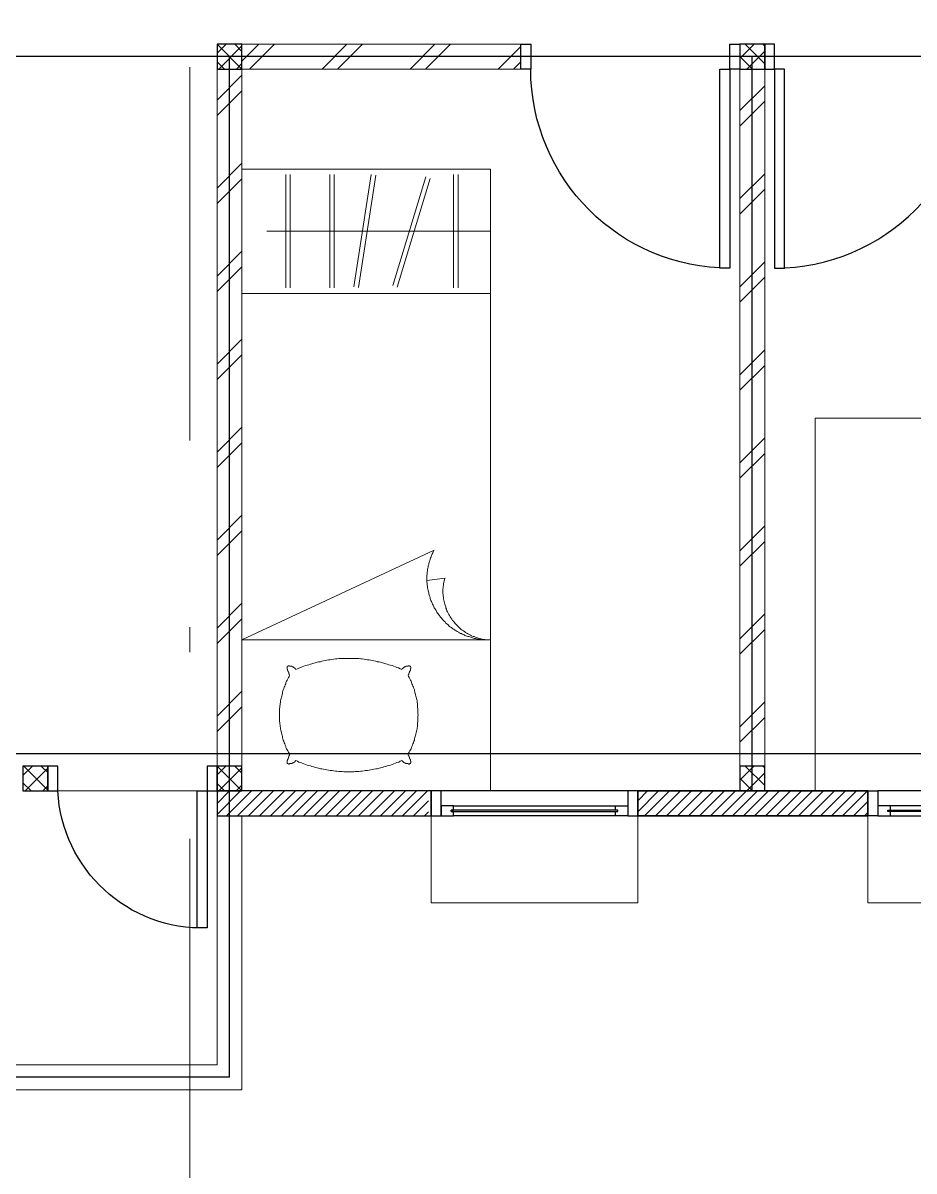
# Model space of a CAD drawing. Header units: millimetres. Extents: x -324 to 75, y -297 to 70.
# Drawn here: x -53.336 to -49.756, y -3.801 to 0.811 of the extents above; entities that cross this region are included whole.
import ezdxf

# ---------------------------------------------------------------- set-up
doc = ezdxf.new("R2010")
doc.units = ezdxf.units.MM
doc.linetypes.add('DASHDOT', pattern=[1, 0.5, -0.25, 0, -0.25])
doc.layers.get('defpoints').update_dxf_attribs({"color": 1})
for name, color, linetype, lineweight in [('ars', 11, 'Continuous', 0), ('ars @ 1', 11, 'Continuous', 0), ('KOL', 1, 'Continuous', 30), ('KOLOM', 4, 'Continuous', 9), ('lan', 7, 'Continuous', 15), ('NOT', 7, 'Continuous', 20), ('tem', 5, 'Continuous', 20)]:
    doc.layers.add(name, color=color, linetype=linetype, lineweight=lineweight)
doc.layers.add('as', color=1, linetype='Continuous', plot=False)
doc.layers.add('Kusen', color=30, linetype='Continuous')
pattern_1 = [(225, (-499.568732, 382.57413), (0.0220970869, -0.0220970869), [])]

# ---------------------------------------------------------------- blocks, each defined once
blk = doc.blocks.new('T. J1')
at = {"layer": 'Kusen'}
for p, q in [((-0.7188, 0.1), (-0.0688, 0.1)), ((0.7212, 0.1), (0.0712, 0.1)), ((-0.0688, 0.06), (-0.7188, 0.06)), ((0.0712, 0.06), (0.7212, 0.06)), ((-0.0188, 0), (-0.7688, 0)), ((0.0212, 0), (0.7712, 0))]:
    blk.add_line(p, q, dxfattribs=at)
for points in [[(-0.8088, 0), (-0.7688, 0), (-0.7688, 0.1), (-0.8088, 0.1)], [(-0.0188, 0), (0.0212, 0), (0.0212, 0.1), (-0.0188, 0.1)], [(0.8112, 0), (0.7712, 0), (0.7712, 0.1), (0.8112, 0.1)]]:
    blk.add_lwpolyline(points, close=True, dxfattribs=at)
for points in [[(-0.7188, 0.0775), (-0.7188, 0.06), (-0.7688, 0.06), (-0.7688, 0.1), (-0.7188, 0.1), (-0.7188, 0.0825), (-0.7288, 0.0825), (-0.7288, 0.0775), (-0.7188, 0.0775)], [(-0.0688, 0.0775), (-0.0688, 0.06), (-0.0188, 0.06), (-0.0188, 0.1), (-0.0688, 0.1), (-0.0688, 0.0825), (-0.0588, 0.0825), (-0.0588, 0.0775), (-0.0688, 0.0775)], [(0.0712, 0.0775), (0.0712, 0.06), (0.0212, 0.06), (0.0212, 0.1), (0.0712, 0.1), (0.0712, 0.0825), (0.0612, 0.0825), (0.0612, 0.0775), (0.0712, 0.0775)], [(0.7212, 0.0775), (0.7212, 0.06), (0.7712, 0.06), (0.7712, 0.1), (0.7212, 0.1), (0.7212, 0.0825), (0.7312, 0.0825), (0.7312, 0.0775), (0.7212, 0.0775)]]:
    blk.add_lwpolyline(points, dxfattribs=at)
at = {"layer": 'Kusen', "color": 141}
for points in [[(-0.7288, 0.0775), (-0.0588, 0.0775), (-0.0588, 0.0825), (-0.7288, 0.0825)], [(0.7312, 0.0775), (0.0612, 0.0775), (0.0612, 0.0825), (0.7312, 0.0825)]]:
    blk.add_lwpolyline(points, close=True, dxfattribs=at)
blk = doc.blocks.new('T. J2')
at = {"layer": 'Kusen'}
for p, q in [((-0.3692, 0.1), (0.2808, 0.1)), ((0.2808, 0.06), (-0.3692, 0.06)), ((-0.4192, 0), (0.3308, 0))]:
    blk.add_line(p, q, dxfattribs=at)
for points in [[(-0.4592, 0), (-0.4192, 0), (-0.4192, 0.1), (-0.4592, 0.1)], [(0.3308, 0), (0.3708, 0), (0.3708, 0.1), (0.3308, 0.1)]]:
    blk.add_lwpolyline(points, close=True, dxfattribs=at)
for points in [[(-0.3692, 0.0775), (-0.3692, 0.06), (-0.4192, 0.06), (-0.4192, 0.1), (-0.3692, 0.1), (-0.3692, 0.0825), (-0.3792, 0.0825), (-0.3792, 0.0775), (-0.3692, 0.0775)], [(0.2808, 0.0775), (0.2808, 0.06), (0.3308, 0.06), (0.3308, 0.1), (0.2808, 0.1), (0.2808, 0.0825), (0.2908, 0.0825), (0.2908, 0.0775), (0.2808, 0.0775)]]:
    blk.add_lwpolyline(points, dxfattribs=at)
at = {"layer": 'Kusen', "color": 141}
blk.add_lwpolyline([(-0.3792, 0.0775), (0.2908, 0.0775), (0.2908, 0.0825), (-0.3792, 0.0825)], close=True, dxfattribs=at)
blk = doc.blocks.new('P.80')
at = {"layer": 'Kusen'}
for points in [[(-69.8094, -74.8368), (-69.7694, -74.8368), (-69.7694, -74.0368), (-69.8094, -74.0368)], [(-70.6094, -74.9368), (-70.5694, -74.9368), (-70.5694, -74.8368), (-70.6094, -74.8368)], [(-69.7694, -74.9368), (-69.7294, -74.9368), (-69.7294, -74.8368), (-69.7694, -74.8368)]]:
    blk.add_lwpolyline(points, close=True, dxfattribs=at)
blk.add_arc((-69.7694, -74.8368), 0.8, 90, 180, dxfattribs=at)
blk = doc.blocks.new('K 10.10')
at = {"layer": 'ars'}
h = blk.add_hatch(dxfattribs=at)
h.set_pattern_fill('_USER', color=256, scale=0.05, angle=45, double=1, pattern_type=0)
h.set_pattern_definition([(45, (0, 0), (-0.035355339, 0.035355339), []), (135, (0, 0), (-0.035355339, -0.035355339), [])])
h.paths.add_polyline_path([(1560.5383, 1380.4069), (1560.6383, 1380.4069), (1560.6383, 1380.5069), (1560.5383, 1380.5069)])
at = {"layer": 'KOL'}
blk.add_lwpolyline([(1560.5383, 1380.4069), (1560.6383, 1380.4069), (1560.6383, 1380.5069), (1560.5383, 1380.5069)], close=True, dxfattribs=at)
blk = doc.blocks.new('P.60')
at = {"layer": 'Kusen'}
for points in [[(1472.8348, 997.5354), (1472.8748, 997.5354), (1472.8748, 997.4354), (1472.8348, 997.4354)], [(1473.4748, 997.5354), (1473.5148, 997.5354), (1473.5148, 997.4354), (1473.4748, 997.4354)], [(1472.8748, 996.8854), (1472.9148, 996.8854), (1472.9148, 997.4354), (1472.8748, 997.4354)]]:
    blk.add_lwpolyline(points, close=True, dxfattribs=at)
blk.add_arc((1472.8948, 997.4658), 0.5808, 268.0266, 356.9943, dxfattribs=at)
blk = doc.blocks.new('BED2')
blk.add_lwpolyline([(-0.4994, 1.9988), (0.4994, 1.9988), (0.4994, 0), (-0.4994, 0)], close=True)
for points in [[(0.4994, 1.9988), (0.4994, 0)], [(-0.1435, 1.8765), (-0.1435, 1.8765), (-0.1435, 1.8765), (-0.1447, 1.8765), (-0.1447, 1.8777), (-0.1447, 1.8789), (-0.1471, 1.8789), (-0.1471, 1.8814), (-0.1495, 1.8814), (-0.1495, 1.8826), (-0.1495, 1.8826), (-0.1495, 1.8838), (-0.1519, 1.8838), (-0.1519, 1.8862), (-0.1556, 1.8862), (-0.1556, 1.8874), (-0.158, 1.8874), (-0.158, 1.8886), (-0.1592, 1.8886), (-0.1592, 1.8886), (-0.1689, 1.8886), (-0.1689, 1.8898), (-0.1701, 1.8898), (-0.1701, 1.891), (-0.1737, 1.891), (-0.1737, 1.8898), (-0.1737, 1.8898), (-0.1737, 1.8886), (-0.1774, 1.8886), (-0.1774, 1.8886), (-0.1774, 1.8886), (-0.1774, 1.8862), (-0.1786, 1.8862), (-0.1786, 1.8789), (-0.1774, 1.8789), (-0.1774, 1.8765), (-0.1774, 1.8765), (-0.1774, 1.8729), (-0.1762, 1.8729), (-0.1762, 1.8705), (-0.1749, 1.8705), (-0.1749, 1.868), (-0.1737, 1.868), (-0.1737, 1.8668), (-0.1737, 1.8668), (-0.1737, 1.8632), (-0.1725, 1.8632), (-0.1725, 1.8608), (-0.1713, 1.8608), (-0.1713, 1.8571), (-0.1713, 1.8571), (-0.1713, 1.8559), (-0.1701, 1.8559), (-0.1701, 1.8547), (-0.1689, 1.8547), (-0.1689, 1.8523), (-0.1677, 1.8523)], [(0.2827, 1.8765), (0.2766, 1.8789), (0.2706, 1.8826), (0.2633, 1.885), (0.2573, 1.8874), (0.2512, 1.8898), (0.2439, 1.8923), (0.2379, 1.8947), (0.2306, 1.8959), (0.2246, 1.8983), (0.2185, 1.9007), (0.2113, 1.9019), (0.2052, 1.9044), (0.1979, 1.9056), (0.1919, 1.9068), (0.1846, 1.9092), (0.1786, 1.9104), (0.1713, 1.9116), (0.1653, 1.9128), (0.158, 1.914), (0.1519, 1.9153), (0.1447, 1.9165), (0.1374, 1.9165), (0.1314, 1.9177), (0.1241, 1.9189), (0.118, 1.9189), (0.1108, 1.9201), (0.1047, 1.9201), (0.0975, 1.9201), (0.0902, 1.9213), (0.0841, 1.9213), (0.0769, 1.9213), (0.0708, 1.9213), (0.0636, 1.9213), (0.0563, 1.9213), (0.0502, 1.9213), (0.043, 1.9201), (0.0369, 1.9201), (0.0297, 1.9201), (0.0224, 1.9189), (0.0163, 1.9189), (0.0091, 1.9177), (0.003, 1.9165), (-0.0042, 1.9165), (-0.0115, 1.9153), (-0.0176, 1.914), (-0.0248, 1.9128), (-0.0309, 1.9116), (-0.0381, 1.9104), (-0.0442, 1.9092), (-0.0515, 1.9068), (-0.0575, 1.9056), (-0.0648, 1.9044), (-0.0708, 1.9019), (-0.0781, 1.9007), (-0.0841, 1.8983), (-0.0902, 1.8959), (-0.0975, 1.8947), (-0.1035, 1.8923), (-0.1108, 1.8898), (-0.1168, 1.8874), (-0.1229, 1.885), (-0.1301, 1.8826), (-0.1362, 1.8789), (-0.1423, 1.8765)], [(0.3081, 1.8523), (0.3081, 1.8523), (0.3081, 1.8547), (0.3093, 1.8547), (0.3093, 1.8559), (0.3105, 1.8559), (0.3105, 1.8571), (0.3117, 1.8571), (0.3117, 1.8608), (0.3117, 1.8608), (0.3117, 1.8632), (0.313, 1.8632), (0.313, 1.8668), (0.3142, 1.8668), (0.3142, 1.868), (0.3142, 1.868), (0.3142, 1.8705), (0.3154, 1.8705), (0.3154, 1.8729), (0.3166, 1.8729), (0.3166, 1.8765), (0.3178, 1.8765), (0.3178, 1.8789), (0.3178, 1.8789), (0.3178, 1.8862), (0.3178, 1.8862), (0.3178, 1.8886), (0.3166, 1.8886), (0.3166, 1.8886), (0.3142, 1.8886), (0.3142, 1.8898), (0.313, 1.8898), (0.313, 1.891), (0.3093, 1.891), (0.3093, 1.8898), (0.3081, 1.8898), (0.3081, 1.8886), (0.2996, 1.8886), (0.2996, 1.8886), (0.2972, 1.8886), (0.2972, 1.8874), (0.296, 1.8874), (0.296, 1.8862), (0.2924, 1.8862), (0.2924, 1.8838), (0.29, 1.8838), (0.29, 1.8826), (0.2887, 1.8826), (0.2887, 1.8814), (0.2863, 1.8814), (0.2863, 1.8789), (0.2851, 1.8789), (0.2851, 1.8777), (0.2839, 1.8777), (0.2839, 1.8765), (0.2839, 1.8765), (0.2839, 1.8765), (0.2827, 1.8765)], [(-0.1677, 1.8523), (-0.1701, 1.8475), (-0.1725, 1.8426), (-0.1749, 1.8378), (-0.1774, 1.8329), (-0.1798, 1.8293), (-0.1822, 1.8245), (-0.1834, 1.8196), (-0.1858, 1.8148), (-0.187, 1.8099), (-0.1895, 1.8051), (-0.1907, 1.799), (-0.1931, 1.7942), (-0.1943, 1.7893), (-0.1955, 1.7845), (-0.1967, 1.7797), (-0.1979, 1.7748), (-0.1992, 1.77), (-0.2004, 1.7651), (-0.2016, 1.7591), (-0.2028, 1.7542), (-0.204, 1.7494), (-0.204, 1.7446), (-0.2052, 1.7397), (-0.2052, 1.7349), (-0.2064, 1.7288), (-0.2064, 1.724), (-0.2076, 1.7191), (-0.2076, 1.7143), (-0.2076, 1.7082), (-0.2076, 1.7034), (-0.2076, 1.6985), (-0.2088, 1.6937), (-0.2076, 1.6877), (-0.2076, 1.6828), (-0.2076, 1.678), (-0.2076, 1.6731), (-0.2076, 1.6683), (-0.2064, 1.6622), (-0.2064, 1.6574), (-0.2052, 1.6525), (-0.2052, 1.6477), (-0.204, 1.6429), (-0.204, 1.6368), (-0.2028, 1.632), (-0.2016, 1.6271), (-0.2004, 1.6223), (-0.1992, 1.6174), (-0.1979, 1.6126), (-0.1967, 1.6065), (-0.1955, 1.6017), (-0.1943, 1.5969), (-0.1931, 1.592), (-0.1907, 1.5872), (-0.1895, 1.5823), (-0.187, 1.5775), (-0.1858, 1.5726), (-0.1834, 1.5678), (-0.1822, 1.563), (-0.1798, 1.5581), (-0.1774, 1.5533), (-0.1749, 1.5484), (-0.1725, 1.5436), (-0.1701, 1.5387), (-0.1677, 1.5339)], [(0.3081, 1.5339), (0.3105, 1.5387), (0.313, 1.5436), (0.3154, 1.5484), (0.3178, 1.5533), (0.3202, 1.5581), (0.3226, 1.563), (0.3238, 1.5678), (0.3263, 1.5726), (0.3275, 1.5775), (0.3299, 1.5823), (0.3311, 1.5872), (0.3335, 1.592), (0.3347, 1.5969), (0.336, 1.6017), (0.3372, 1.6065), (0.3384, 1.6126), (0.3396, 1.6174), (0.3408, 1.6223), (0.342, 1.6271), (0.3432, 1.632), (0.3444, 1.6368), (0.3444, 1.6429), (0.3456, 1.6477), (0.3456, 1.6525), (0.3469, 1.6574), (0.3469, 1.6622), (0.3481, 1.6683), (0.3481, 1.6731), (0.3481, 1.678), (0.3481, 1.6828), (0.3493, 1.6889), (0.3493, 1.6937), (0.3493, 1.6985), (0.3481, 1.7034), (0.3481, 1.7082), (0.3481, 1.7143), (0.3481, 1.7191), (0.3469, 1.724), (0.3469, 1.7288), (0.3456, 1.7349), (0.3456, 1.7397), (0.3444, 1.7446), (0.3444, 1.7494), (0.3432, 1.7542), (0.342, 1.7591), (0.3408, 1.7651), (0.3396, 1.77), (0.3384, 1.7748), (0.3372, 1.7797), (0.336, 1.7845), (0.3347, 1.7893), (0.3335, 1.7942), (0.3311, 1.799), (0.3299, 1.8051), (0.3275, 1.8099), (0.3263, 1.8148), (0.3238, 1.8196), (0.3226, 1.8245), (0.3202, 1.8293), (0.3178, 1.8329), (0.3154, 1.8378), (0.313, 1.8426), (0.3105, 1.8475), (0.3081, 1.8523)], [(-0.1677, 1.5339), (-0.1689, 1.5339), (-0.1689, 1.5327), (-0.1701, 1.5327), (-0.1701, 1.5303), (-0.1713, 1.5303), (-0.1713, 1.5278), (-0.1713, 1.5278), (-0.1713, 1.5254), (-0.1725, 1.5254), (-0.1725, 1.523), (-0.1737, 1.523), (-0.1737, 1.5206), (-0.1737, 1.5206), (-0.1737, 1.5182), (-0.1749, 1.5182), (-0.1749, 1.5169), (-0.1762, 1.5169), (-0.1762, 1.5145), (-0.1774, 1.5145), (-0.1774, 1.5097), (-0.1774, 1.5097), (-0.1774, 1.5073), (-0.1786, 1.5073), (-0.1786, 1.5), (-0.1774, 1.5), (-0.1774, 1.4988), (-0.1774, 1.4988), (-0.1774, 1.4976), (-0.1737, 1.4976), (-0.1737, 1.4964), (-0.1737, 1.4964), (-0.1737, 1.4964), (-0.1701, 1.4964), (-0.1701, 1.4964), (-0.1689, 1.4964), (-0.1689, 1.4976), (-0.1592, 1.4976), (-0.1592, 1.4988), (-0.158, 1.4988), (-0.158, 1.5), (-0.1556, 1.5), (-0.1556, 1.5), (-0.1519, 1.5), (-0.1519, 1.5024), (-0.1495, 1.5024), (-0.1495, 1.5048), (-0.1495, 1.5048), (-0.1495, 1.5061), (-0.1471, 1.5061), (-0.1471, 1.5073), (-0.1447, 1.5073), (-0.1447, 1.5085), (-0.1447, 1.5085), (-0.1435, 1.5085), (-0.1435, 1.5097), (-0.1435, 1.5097)], [(0.2839, 1.5097), (0.2839, 1.5085), (0.2839, 1.5085), (0.2839, 1.5085), (0.2851, 1.5085), (0.2851, 1.5073), (0.2863, 1.5073), (0.2863, 1.5061), (0.2887, 1.5061), (0.2887, 1.5048), (0.29, 1.5048), (0.29, 1.5024), (0.2924, 1.5024), (0.2924, 1.5), (0.296, 1.5), (0.296, 1.5), (0.2972, 1.5), (0.2972, 1.4988), (0.2996, 1.4988), (0.2996, 1.4976), (0.3081, 1.4976), (0.3081, 1.4964), (0.3093, 1.4964), (0.3093, 1.4964), (0.313, 1.4964), (0.313, 1.4964), (0.3142, 1.4964), (0.3142, 1.4976), (0.3166, 1.4976), (0.3166, 1.4988), (0.3178, 1.4988), (0.3178, 1.5), (0.3178, 1.5), (0.3178, 1.5073), (0.3178, 1.5073), (0.3178, 1.5097), (0.3166, 1.5097), (0.3166, 1.5145), (0.3154, 1.5145), (0.3154, 1.5169), (0.3142, 1.5169), (0.3142, 1.5182), (0.3142, 1.5182), (0.3142, 1.5206), (0.313, 1.5206), (0.313, 1.523), (0.3117, 1.523), (0.3117, 1.5254), (0.3117, 1.5254), (0.3117, 1.5278), (0.3105, 1.5278), (0.3105, 1.5303), (0.3093, 1.5303), (0.3093, 1.5327), (0.3081, 1.5327), (0.3081, 1.5339), (0.3081, 1.5339)], [(-0.1423, 1.5109), (-0.1362, 1.5085), (-0.1289, 1.5048), (-0.1229, 1.5024), (-0.1168, 1.5), (-0.1108, 1.4976), (-0.1035, 1.4952), (-0.0975, 1.4939), (-0.0902, 1.4915), (-0.0841, 1.4891), (-0.0781, 1.4879), (-0.0708, 1.4855), (-0.0648, 1.4843), (-0.0575, 1.4818), (-0.0515, 1.4806), (-0.0442, 1.4794), (-0.0381, 1.477), (-0.0309, 1.4758), (-0.0248, 1.4746), (-0.0176, 1.4734), (-0.0115, 1.4722), (-0.0042, 1.4722), (0.003, 1.4709), (0.0091, 1.4697), (0.0163, 1.4685), (0.0224, 1.4685), (0.0297, 1.4673), (0.0369, 1.4673), (0.043, 1.4673), (0.0502, 1.4661), (0.0563, 1.4661), (0.0636, 1.4661), (0.0708, 1.4661), (0.0769, 1.4661), (0.0841, 1.4661), (0.0902, 1.4661), (0.0975, 1.4673), (0.1047, 1.4673), (0.1108, 1.4673), (0.118, 1.4685), (0.1241, 1.4685), (0.1314, 1.4697), (0.1386, 1.4709), (0.1447, 1.4722), (0.1519, 1.4722), (0.158, 1.4734), (0.1653, 1.4746), (0.1713, 1.4758), (0.1786, 1.477), (0.1846, 1.4794), (0.1919, 1.4806), (0.1979, 1.4818), (0.2052, 1.4843), (0.2113, 1.4855), (0.2185, 1.4879), (0.2246, 1.4891), (0.2306, 1.4915), (0.2379, 1.4939), (0.2439, 1.4952), (0.2512, 1.4976), (0.2573, 1.5), (0.2633, 1.5024), (0.2706, 1.5061), (0.2766, 1.5085), (0.2827, 1.5109)], [(0.2827, 1.5097), (0.2839, 1.5097)], [(-0.3154, 1.1441), (-0.3142, 1.1501), (-0.313, 1.155), (-0.3117, 1.161), (-0.3105, 1.1659), (-0.3105, 1.1719), (-0.3093, 1.1768), (-0.3093, 1.1828), (-0.3081, 1.1877), (-0.3081, 1.1937), (-0.3081, 1.1998), (-0.3081, 1.2046), (-0.3093, 1.2107), (-0.3093, 1.2155), (-0.3105, 1.2215), (-0.3105, 1.2264), (-0.3117, 1.2324), (-0.313, 1.2373), (-0.3142, 1.2433), (-0.3154, 1.2482), (-0.3166, 1.253), (-0.319, 1.2591), (-0.3202, 1.2639), (-0.3226, 1.2688), (-0.3238, 1.2748), (-0.3263, 1.2797), (-0.3287, 1.2845), (-0.3311, 1.2893), (-0.3347, 1.2942), (-0.3372, 1.299), (-0.3396, 1.3039), (-0.3432, 1.3087), (-0.3469, 1.3136), (-0.3505, 1.3172), (-0.3541, 1.322), (-0.3577, 1.3257), (-0.3614, 1.3305), (-0.365, 1.3341), (-0.3686, 1.3378), (-0.3735, 1.3426), (-0.3771, 1.3462), (-0.3808, 1.3499), (-0.3856, 1.3523), (-0.3904, 1.3559), (-0.3953, 1.3596), (-0.3989, 1.362), (-0.4038, 1.3644), (-0.4086, 1.368), (-0.4134, 1.3705), (-0.4183, 1.3729), (-0.4231, 1.3753), (-0.4292, 1.3777), (-0.434, 1.3789), (-0.4389, 1.3814), (-0.4437, 1.3826), (-0.4498, 1.385), (-0.4546, 1.3862), (-0.4607, 1.3874), (-0.4655, 1.3886), (-0.4715, 1.3898), (-0.4764, 1.3898), (-0.4824, 1.391), (-0.4873, 1.391), (-0.4933, 1.3923), (-0.4994, 1.3923)], [(-0.2718, 1.0315), (-0.2706, 1.0351), (-0.2682, 1.0387), (-0.2669, 1.0424), (-0.2645, 1.046), (-0.2633, 1.0496), (-0.2621, 1.0533), (-0.2609, 1.0581), (-0.2585, 1.0617), (-0.2573, 1.0654), (-0.2561, 1.069), (-0.2548, 1.0726), (-0.2536, 1.0763), (-0.2524, 1.0811), (-0.2512, 1.0847), (-0.2512, 1.0884), (-0.25, 1.092), (-0.2488, 1.0956), (-0.2488, 1.1005), (-0.2476, 1.1041), (-0.2464, 1.1077), (-0.2464, 1.1114), (-0.2464, 1.1162), (-0.2452, 1.1199), (-0.2452, 1.1235), (-0.2452, 1.1283), (-0.2439, 1.132), (-0.2439, 1.1356), (-0.2439, 1.1392), (-0.2439, 1.1441), (-0.2439, 1.1477), (-0.2439, 1.1513), (-0.2439, 1.1562), (-0.2439, 1.1598), (-0.2452, 1.1634), (-0.2452, 1.1671), (-0.2452, 1.1719), (-0.2464, 1.1755), (-0.2464, 1.1792), (-0.2464, 1.1828), (-0.2476, 1.1877), (-0.2488, 1.1913), (-0.2488, 1.1949), (-0.25, 1.1985), (-0.2512, 1.2034), (-0.2512, 1.207), (-0.2524, 1.2107), (-0.2536, 1.2143), (-0.2548, 1.2179), (-0.2561, 1.2228), (-0.2573, 1.2264), (-0.2585, 1.23), (-0.2597, 1.2337), (-0.2621, 1.2373), (-0.2633, 1.2409), (-0.2645, 1.2446), (-0.2657, 1.2482), (-0.2682, 1.2518), (-0.2694, 1.2554), (-0.2718, 1.2591), (-0.273, 1.2627), (-0.2754, 1.2663), (-0.2778, 1.27), (-0.2803, 1.2736), (-0.2815, 1.2772), (-0.2839, 1.2809), (-0.2863, 1.2845), (-0.2887, 1.2869), (-0.2912, 1.2906), (-0.2936, 1.2942), (-0.296, 1.2966), (-0.2984, 1.3002), (-0.3008, 1.3039), (-0.3033, 1.3063), (-0.3057, 1.3099), (-0.3093, 1.3123), (-0.3117, 1.316), (-0.3142, 1.3184), (-0.3178, 1.3208), (-0.3202, 1.3245), (-0.3226, 1.3269), (-0.3263, 1.3293), (-0.3287, 1.3317), (-0.3323, 1.3354), (-0.3347, 1.3378), (-0.3384, 1.3402), (-0.342, 1.3426), (-0.3444, 1.345), (-0.3481, 1.3475), (-0.3517, 1.3487), (-0.3541, 1.3511), (-0.3577, 1.3535), (-0.3614, 1.3559), (-0.365, 1.3584), (-0.3686, 1.3596), (-0.3711, 1.362), (-0.3747, 1.3632), (-0.3783, 1.3656), (-0.382, 1.3668), (-0.3856, 1.3692), (-0.3892, 1.3705), (-0.3929, 1.3717), (-0.3965, 1.3741), (-0.4001, 1.3753), (-0.4038, 1.3765), (-0.4074, 1.3777), (-0.411, 1.3789), (-0.4159, 1.3801), (-0.4195, 1.3814), (-0.4231, 1.3826), (-0.4268, 1.3838), (-0.4304, 1.385), (-0.4352, 1.3862), (-0.4389, 1.3862), (-0.4425, 1.3874), (-0.4461, 1.3886), (-0.451, 1.3886), (-0.4546, 1.3898), (-0.4582, 1.3898), (-0.4619, 1.391), (-0.4667, 1.391), (-0.4703, 1.391), (-0.474, 1.3923), (-0.4788, 1.3923), (-0.4824, 1.3923), (-0.4873, 1.3923), (-0.4909, 1.3923), (-0.4946, 1.3923), (-0.4994, 1.3923)], [(-0.4994, 1.391), (0.4994, 1.391)], [(0.4994, 1.391), (-0.273, 1.0315)], [(-0.2439, 1.1538), (-0.3166, 1.1441)], [(-0.4994, 0), (0.4994, 0)], [(0.4994, -0.4988), (-0.4994, -0.4988), (-0.4994, 0), (0.4994, 0), (0.4994, -0.4988)], [(-0.3686, -0.0218), (-0.3686, -0.477)], [(-0.3505, -0.477), (-0.3505, -0.0218)], [(-0.1241, -0.0254), (-0.2561, -0.4613)], [(-0.2391, -0.4685), (-0.1071, -0.0315)], [(0.0309, -0.0242), (-0.0381, -0.4746)], [(-0.02, -0.477), (0.0502, -0.0266)], [(0.1289, -0.0218), (0.1289, -0.477)], [(0.1471, -0.477), (0.1471, -0.0218)], [(0.3057, -0.0218), (0.3057, -0.477)], [(0.3238, -0.477), (0.3238, -0.0218)], [(0.4001, -0.2494), (-0.4994, -0.2494)]]:
    blk.add_lwpolyline(points)
blk = doc.blocks.new('BED1')
at = {"color": 0, "linetype": 'Continuous'}
for points in [[(1.9976, 0), (1.9976, 1.4976), (0, 1.4976), (0, 0), (1.9976, 0)], [(1.5484, 1.0993), (1.1489, 1.0993), (1.1489, 1.4976), (1.5484, 1.0993)], [(1.9346, 1.3656), (1.9443, 1.2458), (1.9467, 1.1259), (1.9467, 1.0061), (1.9443, 0.8862), (1.9346, 0.7663), (1.707, 0.7809), (1.586, 0.7663), (1.6017, 1.1404), (1.586, 1.3656), (1.8717, 1.3426), (1.9346, 1.3656)], [(1.4492, 1.0993), (1.4492, 0)], [(1.5484, 1.0993), (1.5484, 0)], [(1.9298, 0.1235), (1.7724, 0.138), (1.5799, 0.1235), (1.5981, 0.2833), (1.5799, 0.7228), (1.6634, 0.7094), (1.9298, 0.7228)], [(1.9298, 0.1235), (1.931, 0.1332), (1.9322, 0.1429), (1.9334, 0.1513), (1.9346, 0.161), (1.9346, 0.1707), (1.9358, 0.1804), (1.937, 0.1889), (1.9383, 0.1985), (1.9383, 0.2082), (1.9395, 0.2179), (1.9407, 0.2264), (1.9407, 0.2361), (1.9419, 0.2458), (1.9419, 0.2542), (1.9431, 0.2639), (1.9431, 0.2736), (1.9443, 0.2833), (1.9443, 0.2918), (1.9455, 0.3015), (1.9455, 0.3111), (1.9455, 0.3208), (1.9467, 0.3293), (1.9467, 0.339), (1.9467, 0.3487), (1.9467, 0.3584), (1.9479, 0.3668), (1.9479, 0.3765), (1.9479, 0.3862), (1.9479, 0.3959), (1.9479, 0.4044), (1.9479, 0.414), (1.9479, 0.4237), (1.9479, 0.4334), (1.9479, 0.4419), (1.9479, 0.4516), (1.9479, 0.4613), (1.9479, 0.4709), (1.9479, 0.4794), (1.9467, 0.4891), (1.9467, 0.4988), (1.9467, 0.5085), (1.9467, 0.5169), (1.9455, 0.5266), (1.9455, 0.5363), (1.9455, 0.546), (1.9443, 0.5545), (1.9443, 0.5642), (1.9431, 0.5738), (1.9431, 0.5835), (1.9419, 0.592), (1.9419, 0.6017), (1.9407, 0.6114), (1.9407, 0.6199), (1.9395, 0.6295), (1.9383, 0.6392), (1.9383, 0.6489), (1.937, 0.6574), (1.9358, 0.6671), (1.9346, 0.6768), (1.9346, 0.6864), (1.9334, 0.6949), (1.9322, 0.7046), (1.931, 0.7143), (1.9298, 0.7228)]]:
    blk.add_lwpolyline(points, dxfattribs=at)
blk = doc.blocks.new('typikal-1')
at = {"layer": 'as'}
for p, q in [((4.6, 6.3), (4.6, 2.2)), ((4.6, 6.3), (6.2, 6.3)), ((2.5, 5.15), (2.5, 2.2)), ((0, 2.2), (6.2, 2.2))]:
    blk.add_line(p, q, dxfattribs=at)
at = {"layer": 'KOL'}
for points in [[(2.035, 5.15), (2.96, 5.15), (2.96, 5.25), (2.035, 5.25)], [(3.79, 5.15), (4.65, 5.15), (4.65, 5.25), (3.79, 5.25)]]:
    blk.add_lwpolyline(points, close=True, dxfattribs=at)
at = {"layer": 'lan'}
for p, q in [((4.55, 5.25), (4.55, 6.35)), ((4.55, 6.35), (6.2, 6.35)), ((4.65, 5.25), (4.65, 6.25)), ((4.65, 6.25), (6.15, 6.25)), ((4.73, 5.15), (5.29, 5.15))]:
    blk.add_line(p, q, dxfattribs=at)
at = {"layer": 'tem'}
for points in [[(2.45, 2.25), (2.55, 2.25), (2.55, 5.05), (2.45, 5.05)], [(4.55, 2.25), (4.65, 2.25), (4.65, 5.05), (4.55, 5.05)], [(4.55, 2.25), (3.43, 2.25), (3.43, 2.15), (4.55, 2.15)]]:
    blk.add_lwpolyline(points, close=True, dxfattribs=at)
at = {"layer": 'ars', "xscale": -1}
blk.add_blockref('BED1', (2.2476, 3.6524), dxfattribs=at)
at = {"layer": 'ars'}
blk.add_blockref('BED2', (4.0506, 3.1512), dxfattribs=at)
at = {"layer": 'KOLOM', "extrusion": (0, 0, -1), "xscale": -1, "zscale": -1, "rotation": 180}
for p in [(-1563.0883, 1385.5569), (-1565.1883, 1385.5569), (-1565.9683, 1385.5569), (-1563.0883, 1382.6569), (-1565.1883, 1382.6569)]:
    blk.add_blockref('K 10.10', p, dxfattribs=at)
at = {"layer": 'Kusen', "xscale": -1, "rotation": 180}
blk.add_blockref('P.60', (-1468.1848, 1002.5854), dxfattribs=at)
at = {"layer": 'Kusen'}
for name, p in [('T. J1', (1.2238, 5.15)), ('T. J2', (3.4192, 5.15)), ('P.80', (72.1794, 77.0868))]:
    blk.add_blockref(name, p, dxfattribs=at)
at = {"layer": 'Kusen', "xscale": -1}
blk.add_blockref('P.80', (-67.1794, 77.0868), dxfattribs=at)
blk = doc.blocks.new('A-2')
at = {"layer": 'ars'}
h = blk.add_hatch(dxfattribs=at)
h.set_pattern_fill('TEMBOK', color=256, scale=0.25)
h.set_pattern_definition([(45, (-9.29, -0.78046), (-0.176777, 0.176777), []), (45, (-9.2275, -0.78046), (-0.176777, 0.176777), [])])
h.paths.add_polyline_path([(0.06, 2.8695), (0.16, 2.8695), (0.16, 0.0695), (0.06, 0.0695)])
h = blk.add_hatch(dxfattribs=at)
h.set_pattern_fill('TEMBOK', color=256, scale=0.25)
h.set_pattern_definition([(45, (-11.39, -0.78046), (-0.1767767, 0.1767767), []), (45, (-11.3275, -0.78046), (-0.1767767, 0.1767767), [])])
h.paths.add_polyline_path([(2.16, 2.8695), (2.26, 2.8695), (2.26, 0.0695), (2.16, 0.0695)])
h = blk.add_hatch(dxfattribs=at)
h.set_pattern_fill('ANSI31', color=256, scale=0.25, angle=180, style=0)
h.set_pattern_definition(pattern_1)
h.paths.add_polyline_path([(0.91, -0.0305), (0.06, -0.0305), (0.06, -0.1305), (0.91, -0.1305)])
h = blk.add_hatch(dxfattribs=at)
h.set_pattern_fill('ANSI31', color=256, scale=0.25, angle=180, style=0)
h.set_pattern_definition(pattern_1)
h.paths.add_polyline_path([(2.675, -0.0305), (1.75, -0.0305), (1.75, -0.1305), (2.675, -0.1305)])
at = {"layer": 'ars @ 1'}
h = blk.add_hatch(dxfattribs=at)
h.set_pattern_fill('TEMBOK', color=256, scale=0.25)
h.set_pattern_definition([(45, (1568.77095, -404.68365), (-0.176776695, 0.176776695), []), (45, (1568.83345, -404.68365), (-0.176776695, 0.176776695), [])])
h.paths.add_polyline_path([(1.28, 2.9695), (1.28, 2.8695), (0.16, 2.8695), (0.16, 2.9695)])
at = {"layer": 'as'}
blk.add_line((-32.49, 0.1195), (41.91, 0.1195), dxfattribs=at)
at = {"layer": 'KOL'}
blk.add_lwpolyline([(1.75, -0.0305), (2.675, -0.0305), (2.675, -0.1305), (1.75, -0.1305)], close=True, dxfattribs=at)
at = {"layer": 'lan'}
for p, q in [((0.92, -0.1305), (0.92, -0.4805)), ((1.75, -0.1305), (1.75, -0.4805)), ((2.675, -0.1305), (2.675, -0.4805)), ((0.92, -0.4805), (1.75, -0.4805)), ((2.675, -0.4805), (4.295, -0.4805))]:
    blk.add_line(p, q, dxfattribs=at)
at = {"layer": 'lan', "rotation": 180}
blk.add_blockref('typikal-1', (4.71, 5.1195), dxfattribs=at)

msp = doc.modelspace()

# ---------------------------------------------------------------- linework, layer by layer
at = {"layer": 'NOT', "linetype": 'DASHDOT', "ltscale": 3}
msp.add_line((-52.6654, 19.2335), (-52.6654, -7.7847), dxfattribs=at)

# ---------------------------------------------------------------- block references
at = {"layer": 'defpoints'}
msp.add_blockref('A-2', (-52.6163, -2.2441), dxfattribs=at)

doc.saveas('drawing.dxf')
